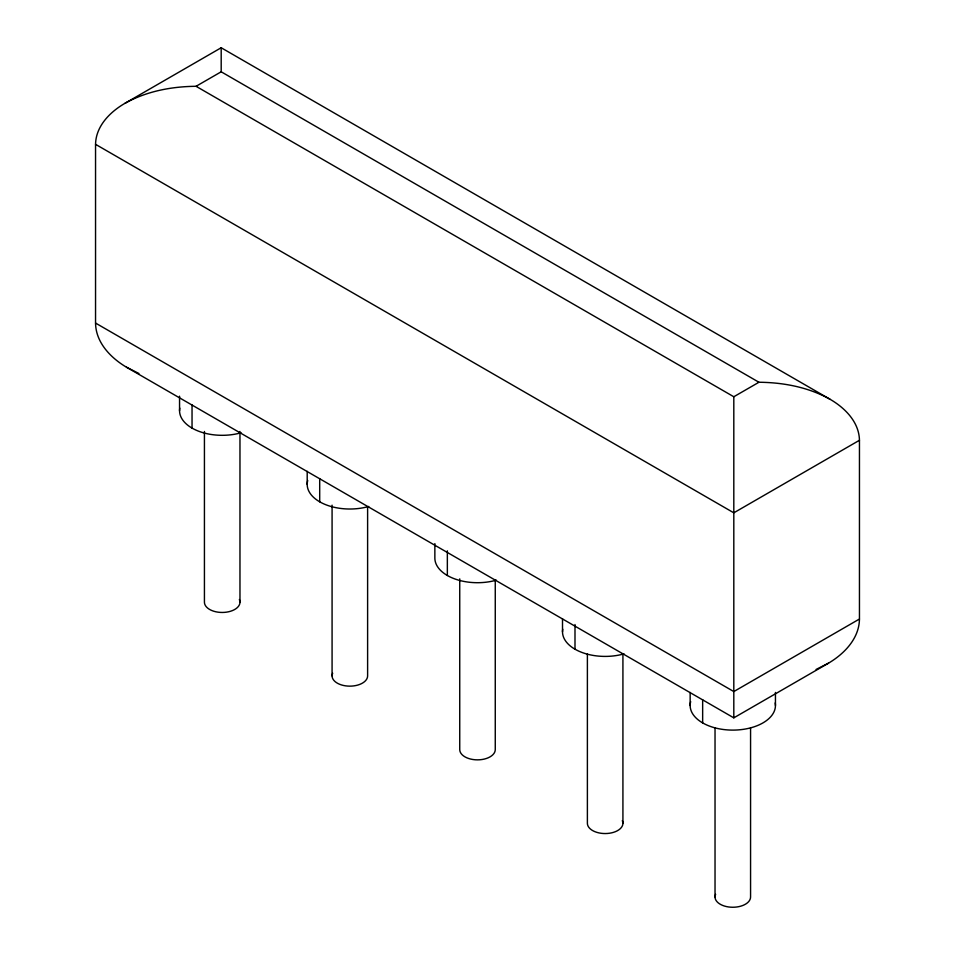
<?xml version="1.0" encoding="UTF-8"?>
<svg xmlns="http://www.w3.org/2000/svg" width="955" height="955" viewBox="0 0 955 955"><rect width="100%" height="100%" fill="white"/><g stroke="black" fill="none" stroke-linecap="round" stroke-linejoin="round"><path stroke-width="1.43" d="M859.452 619.019C859.249 638.441 844.304 653.817 828.534 663.152L733.81 717.85L126.466 367.198C110.696 357.862 95.751 342.487 95.548 323.065L95.548 144.324C95.87 126.072 110.1 111.89 124.986 103.295L221.19 47.75L830.014 399.25C844.9 407.845 859.13 422.026 859.452 440.279L859.452 619.019L733.81 691.563L95.548 323.065M124.986 103.295C146.581 91.238 171.53 86.511 196.062 86.296L221.19 71.792L758.939 382.251C783.47 382.466 808.419 387.193 830.014 399.25M196.062 86.296L733.81 396.755L758.939 382.251M859.452 440.279L733.81 512.823L95.548 144.324M828.534 663.152L816.071 669.467M138.929 373.501L126.466 367.198M775.448 692.435L775.448 705.482M750.57 727.758L750.57 896.996A17.763 10.254 0 0 1 730.48 907.166A17.763 10.254 0 0 1 715.641 894.334M733.81 396.755L733.81 717.85M715.032 727.758L715.032 896.996M702.653 699.681L702.653 722.899M690.155 692.435L690.155 705.482M622.923 654.056L622.923 823.294M587.385 654.056L587.385 823.294A17.763 10.254 0 0 0 607.476 833.464A17.763 10.254 0 0 0 622.314 820.632M574.994 624.534L574.994 649.197M562.507 618.733L562.507 631.792M495.263 580.354L495.263 749.591A17.763 10.254 0 0 1 477.5 759.858A17.763 10.254 0 0 1 459.737 749.591L459.737 578.873M447.346 550.832L447.346 575.495M434.859 543.586L434.859 558.09A42.641 24.615 0 0 0 496.373 580.163M367.615 506.663L367.615 675.889A17.763 10.254 0 0 1 347.525 686.06A17.763 10.254 0 0 1 332.686 673.239M332.077 505.171L332.077 675.889M319.698 478.586L319.698 501.805M307.2 471.328L307.2 484.388M239.968 431.469L239.968 602.199M221.19 47.75L221.19 71.792M204.43 431.469L204.43 602.199A17.763 10.254 0 0 0 224.521 612.37A17.763 10.254 0 0 0 239.359 599.537M192.039 404.884L192.039 428.103M179.552 396.182L179.552 410.686M775.209 702.916A42.641 24.615 0 0 1 731.685 730.098A42.641 24.615 0 0 1 690.68 701.627M368.726 506.472A42.641 24.615 0 0 1 324.557 504.216A42.641 24.615 0 0 1 307.725 480.532M241.066 432.77A42.641 24.615 0 0 1 197.816 430.896A42.641 24.615 0 0 1 179.791 408.119M624.021 653.865A42.641 24.615 0 0 1 580.771 651.99A42.641 24.615 0 0 1 562.746 629.214"/></g></svg>
